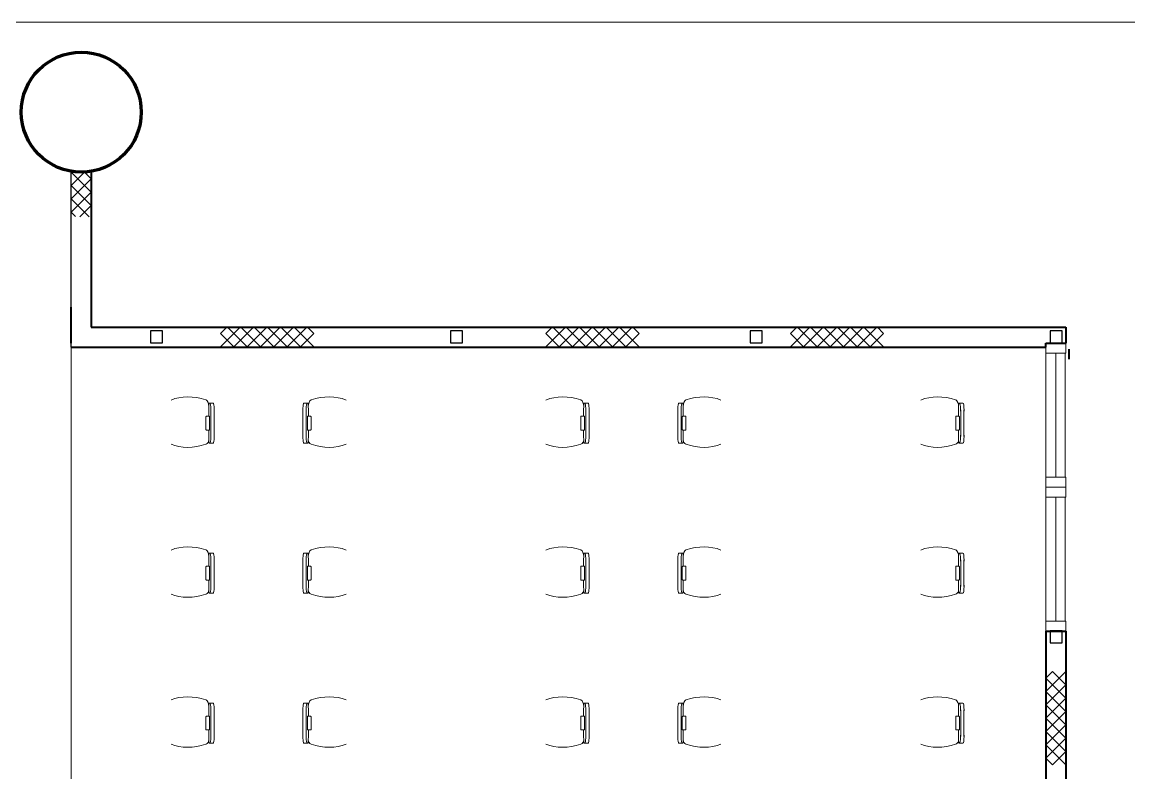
# Model space of a CAD drawing. Header units: metres. Extents: x 1807 to 3745, y 842 to 1968.
# Drawn here: x 3401.41 to 3412.48, y 1409.39 to 1416.9 of the extents above; entities that cross this region are included whole.
import ezdxf

# ---------------------------------------------------------------- set-up
doc = ezdxf.new("R2010")
doc.units = ezdxf.units.M
doc.header["$MEASUREMENT"] = 0
doc.linetypes.add('DGN6', pattern=[18.248598, 0, -3.64972, 7.299439, -3.64972, 0, -3.64972])
doc.layers.add('Level 1', color=7, linetype='Continuous', lineweight=0)

msp = doc.modelspace()

# ---------------------------------------------------------------- linework, layer by layer
at = {"layer": 'Level 1', "color": 7, "linetype": 'Continuous', "lineweight": 0}
for p, q in [((3389, 1416.9), (3428.954, 1416.9)), ((3402.098, 1415.2), (3401.898, 1415.4)), ((3401.898, 1415.267), (3402.031, 1415.4)), ((3402.098, 1415.334), (3401.898, 1415.134)), ((3401.9, 1404.6), (3401.9, 1415.409)), ((3402.031, 1415.4), (3402.098, 1415.334)), ((3402.098, 1415.067), (3401.898, 1415.267)), ((3401.898, 1415.001), (3402.098, 1415.2)), ((3401.898, 1415.134), (3402.078, 1414.954)), ((3401.943, 1414.955), (3401.898, 1415.001)), ((3401.984, 1414.953), (3402.098, 1415.067)), ((3403.392, 1413.786), (3403.459, 1413.853)), ((3403.592, 1413.853), (3403.392, 1413.653)), ((3403.526, 1413.653), (3403.392, 1413.786)), ((3403.459, 1413.853), (3403.659, 1413.653)), ((3403.726, 1413.853), (3403.526, 1413.653)), ((3403.792, 1413.653), (3403.592, 1413.853)), ((3403.659, 1413.653), (3403.859, 1413.853)), ((3403.926, 1413.653), (3403.726, 1413.853)), ((3403.992, 1413.853), (3403.792, 1413.653)), ((3403.859, 1413.853), (3404.059, 1413.653)), ((3404.126, 1413.853), (3403.926, 1413.653)), ((3404.192, 1413.653), (3403.992, 1413.853)), ((3404.059, 1413.653), (3404.259, 1413.853)), ((3404.326, 1413.653), (3404.126, 1413.853)), ((3404.326, 1413.786), (3404.192, 1413.653)), ((3404.259, 1413.853), (3404.326, 1413.786)), ((3406.647, 1413.786), (3406.714, 1413.853)), ((3406.847, 1413.853), (3406.647, 1413.653)), ((3406.781, 1413.653), (3406.647, 1413.786)), ((3406.714, 1413.853), (3406.914, 1413.653)), ((3406.981, 1413.853), (3406.781, 1413.653)), ((3407.047, 1413.653), (3406.847, 1413.853)), ((3406.914, 1413.653), (3407.114, 1413.853)), ((3407.181, 1413.653), (3406.981, 1413.853)), ((3407.247, 1413.853), (3407.047, 1413.653)), ((3407.114, 1413.853), (3407.314, 1413.653)), ((3407.381, 1413.853), (3407.181, 1413.653)), ((3407.447, 1413.653), (3407.247, 1413.853)), ((3407.314, 1413.653), (3407.514, 1413.853)), ((3407.581, 1413.653), (3407.381, 1413.853)), ((3407.581, 1413.786), (3407.447, 1413.653)), ((3407.514, 1413.853), (3407.581, 1413.786)), ((3409.093, 1413.786), (3409.16, 1413.853)), ((3409.293, 1413.853), (3409.093, 1413.653)), ((3409.226, 1413.653), (3409.093, 1413.786)), ((3409.16, 1413.853), (3409.36, 1413.653)), ((3409.426, 1413.853), (3409.226, 1413.653)), ((3409.493, 1413.653), (3409.293, 1413.853)), ((3409.36, 1413.653), (3409.56, 1413.853)), ((3409.626, 1413.653), (3409.426, 1413.853)), ((3409.693, 1413.853), (3409.493, 1413.653)), ((3409.56, 1413.853), (3409.76, 1413.653)), ((3409.826, 1413.853), (3409.626, 1413.653)), ((3409.893, 1413.653), (3409.693, 1413.853)), ((3409.76, 1413.653), (3409.96, 1413.853)), ((3410.026, 1413.653), (3409.826, 1413.853)), ((3410.026, 1413.786), (3409.893, 1413.653)), ((3409.96, 1413.853), (3410.026, 1413.786)), ((3411.65, 1413.69), (3411.85, 1413.69)), ((3411.65, 1413.59), (3411.65, 1413.69)), ((3411.85, 1413.69), (3411.85, 1413.59)), ((3411.65, 1413.65), (3411.65, 1412.35)), ((3411.85, 1413.59), (3411.65, 1413.59)), ((3411.843, 1413.59), (3411.843, 1412.35)), ((3403.279, 1413.09), (3403.32, 1413.09)), ((3403.297, 1413.023), (3403.297, 1412.89)), ((3403.33, 1413.023), (3403.33, 1412.89)), ((3404.216, 1413.023), (3404.216, 1412.89)), ((3404.267, 1413.09), (3404.227, 1413.09)), ((3404.25, 1413.023), (3404.25, 1412.89)), ((3407.029, 1413.09), (3407.07, 1413.09)), ((3407.047, 1413.023), (3407.047, 1412.89)), ((3407.08, 1413.023), (3407.08, 1412.89)), ((3407.966, 1413.023), (3407.966, 1412.89)), ((3408.017, 1413.09), (3407.977, 1413.09)), ((3408, 1413.023), (3408, 1412.89)), ((3410.779, 1413.09), (3410.82, 1413.09)), ((3410.797, 1413.023), (3410.797, 1412.89)), ((3410.83, 1413.023), (3410.83, 1412.89)), ((3403.247, 1412.953), (3403.247, 1412.826)), ((3403.252, 1412.958), (3403.282, 1412.958)), ((3403.284, 1412.953), (3403.284, 1412.826)), ((3403.297, 1412.757), (3403.297, 1412.89)), ((3403.33, 1412.757), (3403.33, 1412.89)), ((3404.216, 1412.757), (3404.216, 1412.89)), ((3404.25, 1412.757), (3404.25, 1412.89)), ((3404.262, 1412.953), (3404.262, 1412.826)), ((3404.294, 1412.958), (3404.264, 1412.958)), ((3404.299, 1412.953), (3404.299, 1412.826)), ((3406.997, 1412.953), (3406.997, 1412.826)), ((3407.002, 1412.958), (3407.032, 1412.958)), ((3407.034, 1412.953), (3407.034, 1412.826)), ((3407.047, 1412.757), (3407.047, 1412.89)), ((3407.08, 1412.757), (3407.08, 1412.89)), ((3407.966, 1412.757), (3407.966, 1412.89)), ((3408, 1412.757), (3408, 1412.89)), ((3408.012, 1412.953), (3408.012, 1412.826)), ((3408.044, 1412.958), (3408.014, 1412.958)), ((3408.049, 1412.953), (3408.049, 1412.826)), ((3410.747, 1412.953), (3410.747, 1412.826)), ((3410.752, 1412.958), (3410.782, 1412.958)), ((3410.784, 1412.953), (3410.784, 1412.826)), ((3410.797, 1412.757), (3410.797, 1412.89)), ((3410.83, 1412.757), (3410.83, 1412.89)), ((3403.252, 1412.821), (3403.282, 1412.821)), ((3404.294, 1412.821), (3404.264, 1412.821)), ((3407.002, 1412.821), (3407.032, 1412.821)), ((3408.044, 1412.821), (3408.014, 1412.821)), ((3410.752, 1412.821), (3410.782, 1412.821)), ((3403.279, 1412.69), (3403.32, 1412.69)), ((3404.267, 1412.69), (3404.227, 1412.69)), ((3407.029, 1412.69), (3407.07, 1412.69)), ((3408.017, 1412.69), (3407.977, 1412.69)), ((3410.779, 1412.69), (3410.82, 1412.69)), ((3411.85, 1412.35), (3411.65, 1412.35)), ((3411.65, 1412.35), (3411.65, 1412.25)), ((3411.85, 1412.25), (3411.85, 1412.35)), ((3411.65, 1412.25), (3411.85, 1412.25)), ((3411.65, 1412.25), (3411.85, 1412.25)), ((3411.65, 1412.15), (3411.65, 1412.25)), ((3411.85, 1412.25), (3411.85, 1412.15)), ((3411.65, 1412.15), (3411.65, 1410.85)), ((3411.85, 1412.15), (3411.65, 1412.15)), ((3411.843, 1412.15), (3411.843, 1410.91)), ((3403.279, 1411.59), (3403.32, 1411.59)), ((3404.267, 1411.59), (3404.227, 1411.59)), ((3407.029, 1411.59), (3407.07, 1411.59)), ((3408.017, 1411.59), (3407.977, 1411.59)), ((3410.779, 1411.59), (3410.82, 1411.59)), ((3403.247, 1411.453), (3403.247, 1411.326)), ((3403.252, 1411.458), (3403.282, 1411.458)), ((3403.284, 1411.453), (3403.284, 1411.326)), ((3403.297, 1411.523), (3403.297, 1411.39)), ((3403.33, 1411.523), (3403.33, 1411.39)), ((3404.216, 1411.523), (3404.216, 1411.39)), ((3404.25, 1411.523), (3404.25, 1411.39)), ((3404.262, 1411.453), (3404.262, 1411.326)), ((3404.294, 1411.458), (3404.264, 1411.458)), ((3404.299, 1411.453), (3404.299, 1411.326)), ((3406.997, 1411.453), (3406.997, 1411.326)), ((3407.002, 1411.458), (3407.032, 1411.458)), ((3407.034, 1411.453), (3407.034, 1411.326)), ((3407.047, 1411.523), (3407.047, 1411.39)), ((3407.08, 1411.523), (3407.08, 1411.39)), ((3407.966, 1411.523), (3407.966, 1411.39)), ((3408, 1411.523), (3408, 1411.39)), ((3408.012, 1411.453), (3408.012, 1411.326)), ((3408.044, 1411.458), (3408.014, 1411.458)), ((3408.049, 1411.453), (3408.049, 1411.326)), ((3410.747, 1411.453), (3410.747, 1411.326)), ((3410.752, 1411.458), (3410.782, 1411.458)), ((3410.784, 1411.453), (3410.784, 1411.326)), ((3410.797, 1411.523), (3410.797, 1411.39)), ((3410.83, 1411.523), (3410.83, 1411.39)), ((3403.297, 1411.257), (3403.297, 1411.39)), ((3403.33, 1411.257), (3403.33, 1411.39)), ((3404.216, 1411.257), (3404.216, 1411.39)), ((3404.25, 1411.257), (3404.25, 1411.39)), ((3407.047, 1411.257), (3407.047, 1411.39)), ((3407.08, 1411.257), (3407.08, 1411.39)), ((3407.966, 1411.257), (3407.966, 1411.39)), ((3408, 1411.257), (3408, 1411.39)), ((3410.797, 1411.257), (3410.797, 1411.39)), ((3410.83, 1411.257), (3410.83, 1411.39)), ((3403.252, 1411.321), (3403.282, 1411.321)), ((3404.294, 1411.321), (3404.264, 1411.321)), ((3407.002, 1411.321), (3407.032, 1411.321)), ((3408.044, 1411.321), (3408.014, 1411.321)), ((3410.752, 1411.321), (3410.782, 1411.321)), ((3403.279, 1411.19), (3403.32, 1411.19)), ((3404.267, 1411.19), (3404.227, 1411.19)), ((3407.029, 1411.19), (3407.07, 1411.19)), ((3408.017, 1411.19), (3407.977, 1411.19)), ((3410.779, 1411.19), (3410.82, 1411.19)), ((3411.85, 1410.91), (3411.65, 1410.91)), ((3411.65, 1410.91), (3411.65, 1410.81)), ((3411.85, 1410.81), (3411.85, 1410.91)), ((3411.65, 1410.81), (3411.85, 1410.81)), ((3411.849, 1410.406), (3411.649, 1410.206)), ((3411.649, 1410.34), (3411.716, 1410.406)), ((3411.849, 1410.14), (3411.649, 1410.34)), ((3411.716, 1410.406), (3411.849, 1410.273)), ((3411.849, 1410.273), (3411.649, 1410.073)), ((3411.649, 1410.206), (3411.849, 1410.006)), ((3411.649, 1409.94), (3411.849, 1410.14)), ((3403.279, 1410.09), (3403.32, 1410.09)), ((3403.297, 1410.023), (3403.297, 1409.89)), ((3403.33, 1410.023), (3403.33, 1409.89)), ((3404.216, 1410.023), (3404.216, 1409.89)), ((3404.267, 1410.09), (3404.227, 1410.09)), ((3404.25, 1410.023), (3404.25, 1409.89)), ((3407.029, 1410.09), (3407.07, 1410.09)), ((3407.047, 1410.023), (3407.047, 1409.89)), ((3407.08, 1410.023), (3407.08, 1409.89)), ((3407.966, 1410.023), (3407.966, 1409.89)), ((3408.017, 1410.09), (3407.977, 1410.09)), ((3408, 1410.023), (3408, 1409.89)), ((3410.779, 1410.09), (3410.82, 1410.09)), ((3410.797, 1410.023), (3410.797, 1409.89)), ((3410.83, 1410.023), (3410.83, 1409.89)), ((3411.649, 1410.073), (3411.849, 1409.873)), ((3411.849, 1410.006), (3411.649, 1409.806)), ((3403.247, 1409.953), (3403.247, 1409.826)), ((3403.252, 1409.958), (3403.282, 1409.958)), ((3403.284, 1409.953), (3403.284, 1409.826)), ((3404.262, 1409.953), (3404.262, 1409.826)), ((3404.294, 1409.958), (3404.264, 1409.958)), ((3404.299, 1409.953), (3404.299, 1409.826)), ((3406.997, 1409.953), (3406.997, 1409.826)), ((3407.002, 1409.958), (3407.032, 1409.958)), ((3407.034, 1409.953), (3407.034, 1409.826)), ((3408.012, 1409.953), (3408.012, 1409.826)), ((3408.044, 1409.958), (3408.014, 1409.958)), ((3408.049, 1409.953), (3408.049, 1409.826)), ((3410.747, 1409.953), (3410.747, 1409.826)), ((3410.752, 1409.958), (3410.782, 1409.958)), ((3410.784, 1409.953), (3410.784, 1409.826)), ((3411.849, 1409.74), (3411.649, 1409.94)), ((3403.252, 1409.821), (3403.282, 1409.821)), ((3403.297, 1409.757), (3403.297, 1409.89)), ((3403.33, 1409.757), (3403.33, 1409.89)), ((3404.216, 1409.757), (3404.216, 1409.89)), ((3404.25, 1409.757), (3404.25, 1409.89)), ((3404.294, 1409.821), (3404.264, 1409.821)), ((3407.002, 1409.821), (3407.032, 1409.821)), ((3407.047, 1409.757), (3407.047, 1409.89)), ((3407.08, 1409.757), (3407.08, 1409.89)), ((3407.966, 1409.757), (3407.966, 1409.89)), ((3408, 1409.757), (3408, 1409.89)), ((3408.044, 1409.821), (3408.014, 1409.821)), ((3410.752, 1409.821), (3410.782, 1409.821)), ((3410.797, 1409.757), (3410.797, 1409.89)), ((3410.83, 1409.757), (3410.83, 1409.89)), ((3411.849, 1409.873), (3411.649, 1409.673)), ((3411.649, 1409.806), (3411.849, 1409.606)), ((3403.279, 1409.69), (3403.32, 1409.69)), ((3404.267, 1409.69), (3404.227, 1409.69)), ((3407.029, 1409.69), (3407.07, 1409.69)), ((3408.017, 1409.69), (3407.977, 1409.69)), ((3410.779, 1409.69), (3410.82, 1409.69)), ((3411.649, 1409.54), (3411.849, 1409.74)), ((3411.649, 1409.673), (3411.849, 1409.473)), ((3411.849, 1409.606), (3411.716, 1409.473)), ((3411.716, 1409.473), (3411.649, 1409.54))]:
    msp.add_line(p, q, dxfattribs=at)
at = {"layer": 'Level 1', "color": 7, "linetype": 'Continuous', "lineweight": 30}
for p, q in [((3401.898, 1413.65), (3401.898, 1415.409)), ((3402.812, 1413.812), (3402.692, 1413.812)), ((3402.692, 1413.812), (3402.692, 1413.692)), ((3402.812, 1413.692), (3402.812, 1413.812)), ((3405.812, 1413.812), (3405.692, 1413.812)), ((3405.692, 1413.812), (3405.692, 1413.692)), ((3405.812, 1413.692), (3405.812, 1413.812)), ((3408.812, 1413.812), (3408.692, 1413.812)), ((3408.692, 1413.812), (3408.692, 1413.692)), ((3408.812, 1413.692), (3408.812, 1413.812)), ((3411.812, 1413.812), (3411.692, 1413.812)), ((3411.692, 1413.812), (3411.692, 1413.692)), ((3411.812, 1413.692), (3411.812, 1413.812)), ((3402.692, 1413.692), (3402.812, 1413.692)), ((3405.692, 1413.692), (3405.812, 1413.692)), ((3408.692, 1413.692), (3408.812, 1413.692)), ((3411.692, 1413.692), (3411.812, 1413.692)), ((3411.812, 1410.812), (3411.692, 1410.812)), ((3411.692, 1410.812), (3411.692, 1410.692)), ((3411.812, 1410.692), (3411.812, 1410.812)), ((3411.692, 1410.692), (3411.812, 1410.692))]:
    msp.add_line(p, q, dxfattribs=at)
at = {"layer": 'Level 1', "color": 7, "linetype": 'Continuous', "lineweight": 40}
for p, q in [((3402.1, 1415.408), (3402.1, 1413.85)), ((3401.9, 1413.69), (3401.9, 1414.05)), ((3402.1, 1413.85), (3411.85, 1413.85)), ((3411.85, 1413.85), (3411.85, 1413.69)), ((3411.65, 1413.69), (3411.85, 1413.69)), ((3411.65, 1413.65), (3411.65, 1413.69)), ((3401.898, 1413.65), (3411.65, 1413.65)), ((3411.65, 1410.81), (3411.85, 1410.81)), ((3411.65, 1410.81), (3411.65, 1409.19)), ((3411.85, 1410.81), (3411.85, 1409.19))]:
    msp.add_line(p, q, dxfattribs=at)
at = {"layer": 'Level 1', "color": 7, "linetype": 'Continuous', "lineweight": 13}
for p, q in [((3411.75, 1413.59), (3411.75, 1412.35)), ((3411.75, 1412.15), (3411.75, 1410.91))]:
    msp.add_line(p, q, dxfattribs=at)
at = {"layer": 'Level 1', "color": 7, "linetype": 'DGN6', "lineweight": 40}
msp.add_line((3411.878, 1413.628), (3411.878, 1410.79), dxfattribs=at)
at = {"layer": 'Level 1', "color": 7, "linetype": 'Continuous', "lineweight": 70}
msp.add_circle((3402, 1416), 0.6, dxfattribs=at)
at = {"layer": 'Level 1', "color": 7, "linetype": 'Continuous', "lineweight": 0}
for centre, radius, start, end in [((3402, 1416), 0.6, 189.594, 260.4088), ((3403.252, 1412.953), 0.005, 90, 180), ((3404.294, 1412.953), 0.005, 0, 90), ((3407.002, 1412.953), 0.005, 90, 180), ((3408.044, 1412.953), 0.005, 0, 90), ((3410.752, 1412.953), 0.005, 90, 180), ((3403.252, 1412.826), 0.005, 180, 270), ((3404.294, 1412.826), 0.005, 270, 0), ((3407.002, 1412.826), 0.005, 180, 270), ((3408.044, 1412.826), 0.005, 270, 0), ((3410.752, 1412.826), 0.005, 180, 270), ((3403.252, 1411.453), 0.005, 90, 180), ((3404.294, 1411.453), 0.005, 0, 90), ((3407.002, 1411.453), 0.005, 90, 180), ((3408.044, 1411.453), 0.005, 0, 90), ((3410.752, 1411.453), 0.005, 90, 180), ((3403.252, 1411.326), 0.005, 180, 270), ((3404.294, 1411.326), 0.005, 270, 0), ((3407.002, 1411.326), 0.005, 180, 270), ((3408.044, 1411.326), 0.005, 270, 0), ((3410.752, 1411.326), 0.005, 180, 270), ((3403.252, 1409.953), 0.005, 90, 180), ((3404.294, 1409.953), 0.005, 0, 90), ((3407.002, 1409.953), 0.005, 90, 180), ((3408.044, 1409.953), 0.005, 0, 90), ((3410.752, 1409.953), 0.005, 90, 180), ((3403.252, 1409.826), 0.005, 180, 270), ((3404.294, 1409.826), 0.005, 270, 0), ((3407.002, 1409.826), 0.005, 180, 270), ((3408.044, 1409.826), 0.005, 270, 0), ((3410.752, 1409.826), 0.005, 180, 270)]:
    msp.add_arc(centre, radius, start, end, dxfattribs=at)
for centre, major_axis, ratio, start_param, end_param in [((3403.147, 1412.827), (-0.407, 0.137), 0.724766, 4.712389, 5.588784), ((3403.234, 1413.056), (0, -0.0702), 0.602534, 1.570796, 2.809379), ((3406.897, 1412.827), (-0.407, 0.137), 0.724766, 4.712389, 5.588784), ((3406.984, 1413.056), (0, -0.0702), 0.602534, 1.570796, 2.809379), ((3410.647, 1412.827), (-0.407, 0.137), 0.724766, 4.712389, 5.588784), ((3410.734, 1413.056), (0, -0.0702), 0.602534, 1.570796, 2.809379), ((3403.286, 1413.011), (0, 0.0792), 0.135555, 4.712389, 6.359652), ((3403.32, 1413.011), (0, 0.0792), 0.135555, 4.712389, 6.359652), ((3404.268, 1412.99), (0, 0.0997), 0.038107, 4.388145, 6.359652), ((3407.036, 1413.011), (0, 0.0792), 0.135555, 4.712389, 6.359652), ((3407.07, 1413.011), (0, 0.0792), 0.135555, 4.712389, 6.359652), ((3408.018, 1412.99), (0, 0.0997), 0.038107, 4.388145, 6.359652), ((3410.786, 1413.011), (0, 0.0792), 0.135555, 4.712389, 6.359652), ((3410.82, 1413.011), (0, 0.0792), 0.135555, 4.712389, 6.359652), ((3404.264, 1412.953), (0, 0.005), 0.354, 0, 1.570796), ((3408.014, 1412.953), (0, 0.005), 0.354, 0, 1.570796), ((3403.279, 1412.79), (0, -0.0997), 0.038107, 4.388145, 6.359652), ((3403.282, 1412.826), (0, -0.005), 0.354, 0, 1.570796), ((3407.029, 1412.79), (0, -0.0997), 0.038107, 4.388145, 6.359652), ((3407.032, 1412.826), (0, -0.005), 0.354, 0, 1.570796), ((3410.779, 1412.79), (0, -0.0997), 0.038107, 4.388145, 6.359652), ((3410.782, 1412.826), (0, -0.005), 0.354, 0, 1.570796), ((3404.227, 1412.769), (0, -0.0792), 0.135555, 4.712389, 6.359652), ((3404.26, 1412.769), (0, -0.0792), 0.135555, 4.712389, 6.359652), ((3404.313, 1412.724), (0, -0.0488), 0.866653, 4.712389, 5.950972), ((3404.399, 1412.973), (0.407, -0.137), 0.724766, 4.712389, 5.588784), ((3407.977, 1412.769), (0, -0.0792), 0.135555, 4.712389, 6.359652), ((3408.01, 1412.769), (0, -0.0792), 0.135555, 4.712389, 6.359652), ((3408.063, 1412.724), (0, -0.0488), 0.866653, 4.712389, 5.950972), ((3408.149, 1412.973), (0.407, -0.137), 0.724766, 4.712389, 5.588784), ((3403.147, 1411.327), (-0.407, 0.137), 0.724766, 4.712389, 5.588784), ((3403.234, 1411.556), (0, -0.0702), 0.602534, 1.570796, 2.809379), ((3403.286, 1411.511), (0, 0.0792), 0.135555, 4.712389, 6.359652), ((3403.32, 1411.511), (0, 0.0792), 0.135555, 4.712389, 6.359652), ((3404.268, 1411.49), (0, 0.0997), 0.038107, 4.388145, 6.359652), ((3406.897, 1411.327), (-0.407, 0.137), 0.724766, 4.712389, 5.588784), ((3406.984, 1411.556), (0, -0.0702), 0.602534, 1.570796, 2.809379), ((3407.036, 1411.511), (0, 0.0792), 0.135555, 4.712389, 6.359652), ((3407.07, 1411.511), (0, 0.0792), 0.135555, 4.712389, 6.359652), ((3408.018, 1411.49), (0, 0.0997), 0.038107, 4.388145, 6.359652), ((3410.647, 1411.327), (-0.407, 0.137), 0.724766, 4.712389, 5.588784), ((3410.734, 1411.556), (0, -0.0702), 0.602534, 1.570796, 2.809379), ((3410.786, 1411.511), (0, 0.0792), 0.135555, 4.712389, 6.359652), ((3410.82, 1411.511), (0, 0.0792), 0.135555, 4.712389, 6.359652), ((3404.264, 1411.453), (0, 0.005), 0.354, 0, 1.570796), ((3408.014, 1411.453), (0, 0.005), 0.354, 0, 1.570796), ((3403.279, 1411.29), (0, -0.0997), 0.038107, 4.388145, 6.359652), ((3403.282, 1411.326), (0, -0.005), 0.354, 0, 1.570796), ((3404.227, 1411.269), (0, -0.0792), 0.135555, 4.712389, 6.359652), ((3404.26, 1411.269), (0, -0.0792), 0.135555, 4.712389, 6.359652), ((3404.313, 1411.224), (0, -0.0488), 0.866653, 4.712389, 5.950972), ((3407.029, 1411.29), (0, -0.0997), 0.038107, 4.388145, 6.359652), ((3407.032, 1411.326), (0, -0.005), 0.354, 0, 1.570796), ((3407.977, 1411.269), (0, -0.0792), 0.135555, 4.712389, 6.359652), ((3408.01, 1411.269), (0, -0.0792), 0.135555, 4.712389, 6.359652), ((3408.063, 1411.224), (0, -0.0488), 0.866653, 4.712389, 5.950972), ((3410.779, 1411.29), (0, -0.0997), 0.038107, 4.388145, 6.359652), ((3410.782, 1411.326), (0, -0.005), 0.354, 0, 1.570796), ((3404.399, 1411.473), (0.407, -0.137), 0.724766, 4.712389, 5.588784), ((3408.149, 1411.473), (0.407, -0.137), 0.724766, 4.712389, 5.588784), ((3403.147, 1409.827), (-0.407, 0.137), 0.724766, 4.712389, 5.588784), ((3403.234, 1410.056), (0, -0.0702), 0.602534, 1.570796, 2.809379), ((3406.897, 1409.827), (-0.407, 0.137), 0.724766, 4.712389, 5.588784), ((3406.984, 1410.056), (0, -0.0702), 0.602534, 1.570796, 2.809379), ((3410.647, 1409.827), (-0.407, 0.137), 0.724766, 4.712389, 5.588784), ((3410.734, 1410.056), (0, -0.0702), 0.602534, 1.570796, 2.809379), ((3403.286, 1410.011), (0, 0.0792), 0.135555, 4.712389, 6.359652), ((3403.32, 1410.011), (0, 0.0792), 0.135555, 4.712389, 6.359652), ((3404.268, 1409.99), (0, 0.0997), 0.038107, 4.388145, 6.359652), ((3407.036, 1410.011), (0, 0.0792), 0.135555, 4.712389, 6.359652), ((3407.07, 1410.011), (0, 0.0792), 0.135555, 4.712389, 6.359652), ((3408.018, 1409.99), (0, 0.0997), 0.038107, 4.388145, 6.359652), ((3410.786, 1410.011), (0, 0.0792), 0.135555, 4.712389, 6.359652), ((3410.82, 1410.011), (0, 0.0792), 0.135555, 4.712389, 6.359652), ((3404.264, 1409.953), (0, 0.005), 0.354, 0, 1.570796), ((3408.014, 1409.953), (0, 0.005), 0.354, 0, 1.570796), ((3403.279, 1409.79), (0, -0.0997), 0.038107, 4.388145, 6.359652), ((3403.282, 1409.826), (0, -0.005), 0.354, 0, 1.570796), ((3407.029, 1409.79), (0, -0.0997), 0.038107, 4.388145, 6.359652), ((3407.032, 1409.826), (0, -0.005), 0.354, 0, 1.570796), ((3410.779, 1409.79), (0, -0.0997), 0.038107, 4.388145, 6.359652), ((3410.782, 1409.826), (0, -0.005), 0.354, 0, 1.570796), ((3404.227, 1409.769), (0, -0.0792), 0.135555, 4.712389, 6.359652), ((3404.26, 1409.769), (0, -0.0792), 0.135555, 4.712389, 6.359652), ((3404.313, 1409.724), (0, -0.0488), 0.866653, 4.712389, 5.950972), ((3404.399, 1409.973), (0.407, -0.137), 0.724766, 4.712389, 5.588784), ((3407.977, 1409.769), (0, -0.0792), 0.135555, 4.712389, 6.359652), ((3408.01, 1409.769), (0, -0.0792), 0.135555, 4.712389, 6.359652), ((3408.063, 1409.724), (0, -0.0488), 0.866653, 4.712389, 5.950972), ((3408.149, 1409.973), (0.407, -0.137), 0.724766, 4.712389, 5.588784)]:
    msp.add_ellipse(centre, major_axis=major_axis, ratio=ratio, start_param=start_param, end_param=end_param, dxfattribs=at)
at = {"layer": 'Level 1', "color": 7, "linetype": 'Continuous', "lineweight": 0, "extrusion": (0, 0, -1)}
for centre, major_axis, ratio, start_param, end_param in [((3404.313, 1413.056), (0, 0.0702), 0.602534, -1.570796, -0.332213), ((3404.399, 1412.827), (-0.407, -0.137), 0.724766, 1.570796, 2.447192), ((3408.063, 1413.056), (0, 0.0702), 0.602534, -1.570796, -0.332213), ((3408.149, 1412.827), (-0.407, -0.137), 0.724766, 1.570796, 2.447192), ((3403.279, 1412.99), (0, -0.0997), 0.038107, 1.246553, 3.218059), ((3404.227, 1413.011), (0, -0.0792), 0.135555, 1.570796, 3.218059), ((3404.26, 1413.011), (0, -0.0792), 0.135555, 1.570796, 3.218059), ((3407.029, 1412.99), (0, -0.0997), 0.038107, 1.246553, 3.218059), ((3407.977, 1413.011), (0, -0.0792), 0.135555, 1.570796, 3.218059), ((3408.01, 1413.011), (0, -0.0792), 0.135555, 1.570796, 3.218059), ((3410.779, 1412.99), (0, -0.0997), 0.038107, 1.246553, 3.218059), ((3403.282, 1412.953), (0, -0.005), 0.354, 3.141593, 4.712389), ((3407.032, 1412.953), (0, -0.005), 0.354, 3.141593, 4.712389), ((3410.782, 1412.953), (0, -0.005), 0.354, 3.141593, 4.712389), ((3404.264, 1412.826), (0, 0.005), 0.354, 3.141593, 4.712389), ((3404.268, 1412.79), (0, 0.0997), 0.038107, 1.246553, 3.218059), ((3408.014, 1412.826), (0, 0.005), 0.354, 3.141593, 4.712389), ((3408.018, 1412.79), (0, 0.0997), 0.038107, 1.246553, 3.218059), ((3403.147, 1412.973), (0.407, 0.137), 0.724766, 1.570796, 2.447192), ((3403.234, 1412.724), (0, 0.0488), 0.866653, 1.570796, 2.809379), ((3403.286, 1412.769), (0, 0.0792), 0.135555, 1.570796, 3.218059), ((3403.32, 1412.769), (0, 0.0792), 0.135555, 1.570796, 3.218059), ((3406.897, 1412.973), (0.407, 0.137), 0.724766, 1.570796, 2.447192), ((3406.984, 1412.724), (0, 0.0488), 0.866653, 1.570796, 2.809379), ((3407.036, 1412.769), (0, 0.0792), 0.135555, 1.570796, 3.218059), ((3407.07, 1412.769), (0, 0.0792), 0.135555, 1.570796, 3.218059), ((3410.647, 1412.973), (0.407, 0.137), 0.724766, 1.570796, 2.447192), ((3410.734, 1412.724), (0, 0.0488), 0.866653, 1.570796, 2.809379), ((3410.786, 1412.769), (0, 0.0792), 0.135555, 1.570796, 3.218059), ((3410.82, 1412.769), (0, 0.0792), 0.135555, 1.570796, 3.218059), ((3403.279, 1411.49), (0, -0.0997), 0.038107, 1.246553, 3.218059), ((3404.227, 1411.511), (0, -0.0792), 0.135555, 1.570796, 3.218059), ((3404.26, 1411.511), (0, -0.0792), 0.135555, 1.570796, 3.218059), ((3404.313, 1411.556), (0, 0.0702), 0.602534, -1.570796, -0.332213), ((3404.399, 1411.327), (-0.407, -0.137), 0.724766, 1.570796, 2.447192), ((3407.029, 1411.49), (0, -0.0997), 0.038107, 1.246553, 3.218059), ((3407.977, 1411.511), (0, -0.0792), 0.135555, 1.570796, 3.218059), ((3408.01, 1411.511), (0, -0.0792), 0.135555, 1.570796, 3.218059), ((3408.063, 1411.556), (0, 0.0702), 0.602534, -1.570796, -0.332213), ((3408.149, 1411.327), (-0.407, -0.137), 0.724766, 1.570796, 2.447192), ((3410.779, 1411.49), (0, -0.0997), 0.038107, 1.246553, 3.218059), ((3403.282, 1411.453), (0, -0.005), 0.354, 3.141593, 4.712389), ((3407.032, 1411.453), (0, -0.005), 0.354, 3.141593, 4.712389), ((3410.782, 1411.453), (0, -0.005), 0.354, 3.141593, 4.712389), ((3403.234, 1411.224), (0, 0.0488), 0.866653, 1.570796, 2.809379), ((3403.286, 1411.269), (0, 0.0792), 0.135555, 1.570796, 3.218059), ((3403.32, 1411.269), (0, 0.0792), 0.135555, 1.570796, 3.218059), ((3404.264, 1411.326), (0, 0.005), 0.354, 3.141593, 4.712389), ((3404.268, 1411.29), (0, 0.0997), 0.038107, 1.246553, 3.218059), ((3406.984, 1411.224), (0, 0.0488), 0.866653, 1.570796, 2.809379), ((3407.036, 1411.269), (0, 0.0792), 0.135555, 1.570796, 3.218059), ((3407.07, 1411.269), (0, 0.0792), 0.135555, 1.570796, 3.218059), ((3408.014, 1411.326), (0, 0.005), 0.354, 3.141593, 4.712389), ((3408.018, 1411.29), (0, 0.0997), 0.038107, 1.246553, 3.218059), ((3410.734, 1411.224), (0, 0.0488), 0.866653, 1.570796, 2.809379), ((3410.786, 1411.269), (0, 0.0792), 0.135555, 1.570796, 3.218059), ((3410.82, 1411.269), (0, 0.0792), 0.135555, 1.570796, 3.218059), ((3403.147, 1411.473), (0.407, 0.137), 0.724766, 1.570796, 2.447192), ((3406.897, 1411.473), (0.407, 0.137), 0.724766, 1.570796, 2.447192), ((3410.647, 1411.473), (0.407, 0.137), 0.724766, 1.570796, 2.447192), ((3404.313, 1410.056), (0, 0.0702), 0.602534, -1.570796, -0.332213), ((3404.399, 1409.827), (-0.407, -0.137), 0.724766, 1.570796, 2.447192), ((3408.063, 1410.056), (0, 0.0702), 0.602534, -1.570796, -0.332213), ((3408.149, 1409.827), (-0.407, -0.137), 0.724766, 1.570796, 2.447192), ((3403.279, 1409.99), (0, -0.0997), 0.038107, 1.246553, 3.218059), ((3404.227, 1410.011), (0, -0.0792), 0.135555, 1.570796, 3.218059), ((3404.26, 1410.011), (0, -0.0792), 0.135555, 1.570796, 3.218059), ((3407.029, 1409.99), (0, -0.0997), 0.038107, 1.246553, 3.218059), ((3407.977, 1410.011), (0, -0.0792), 0.135555, 1.570796, 3.218059), ((3408.01, 1410.011), (0, -0.0792), 0.135555, 1.570796, 3.218059), ((3410.779, 1409.99), (0, -0.0997), 0.038107, 1.246553, 3.218059), ((3403.282, 1409.953), (0, -0.005), 0.354, 3.141593, 4.712389), ((3407.032, 1409.953), (0, -0.005), 0.354, 3.141593, 4.712389), ((3410.782, 1409.953), (0, -0.005), 0.354, 3.141593, 4.712389), ((3404.264, 1409.826), (0, 0.005), 0.354, 3.141593, 4.712389), ((3404.268, 1409.79), (0, 0.0997), 0.038107, 1.246553, 3.218059), ((3408.014, 1409.826), (0, 0.005), 0.354, 3.141593, 4.712389), ((3408.018, 1409.79), (0, 0.0997), 0.038107, 1.246553, 3.218059), ((3403.147, 1409.973), (0.407, 0.137), 0.724766, 1.570796, 2.447192), ((3403.234, 1409.724), (0, 0.0488), 0.866653, 1.570796, 2.809379), ((3403.286, 1409.769), (0, 0.0792), 0.135555, 1.570796, 3.218059), ((3403.32, 1409.769), (0, 0.0792), 0.135555, 1.570796, 3.218059), ((3406.897, 1409.973), (0.407, 0.137), 0.724766, 1.570796, 2.447192), ((3406.984, 1409.724), (0, 0.0488), 0.866653, 1.570796, 2.809379), ((3407.036, 1409.769), (0, 0.0792), 0.135555, 1.570796, 3.218059), ((3407.07, 1409.769), (0, 0.0792), 0.135555, 1.570796, 3.218059), ((3410.647, 1409.973), (0.407, 0.137), 0.724766, 1.570796, 2.447192), ((3410.734, 1409.724), (0, 0.0488), 0.866653, 1.570796, 2.809379), ((3410.786, 1409.769), (0, 0.0792), 0.135555, 1.570796, 3.218059), ((3410.82, 1409.769), (0, 0.0792), 0.135555, 1.570796, 3.218059)]:
    msp.add_ellipse(centre, major_axis=major_axis, ratio=ratio, start_param=start_param, end_param=end_param, dxfattribs=at)

doc.saveas('drawing.dxf')
